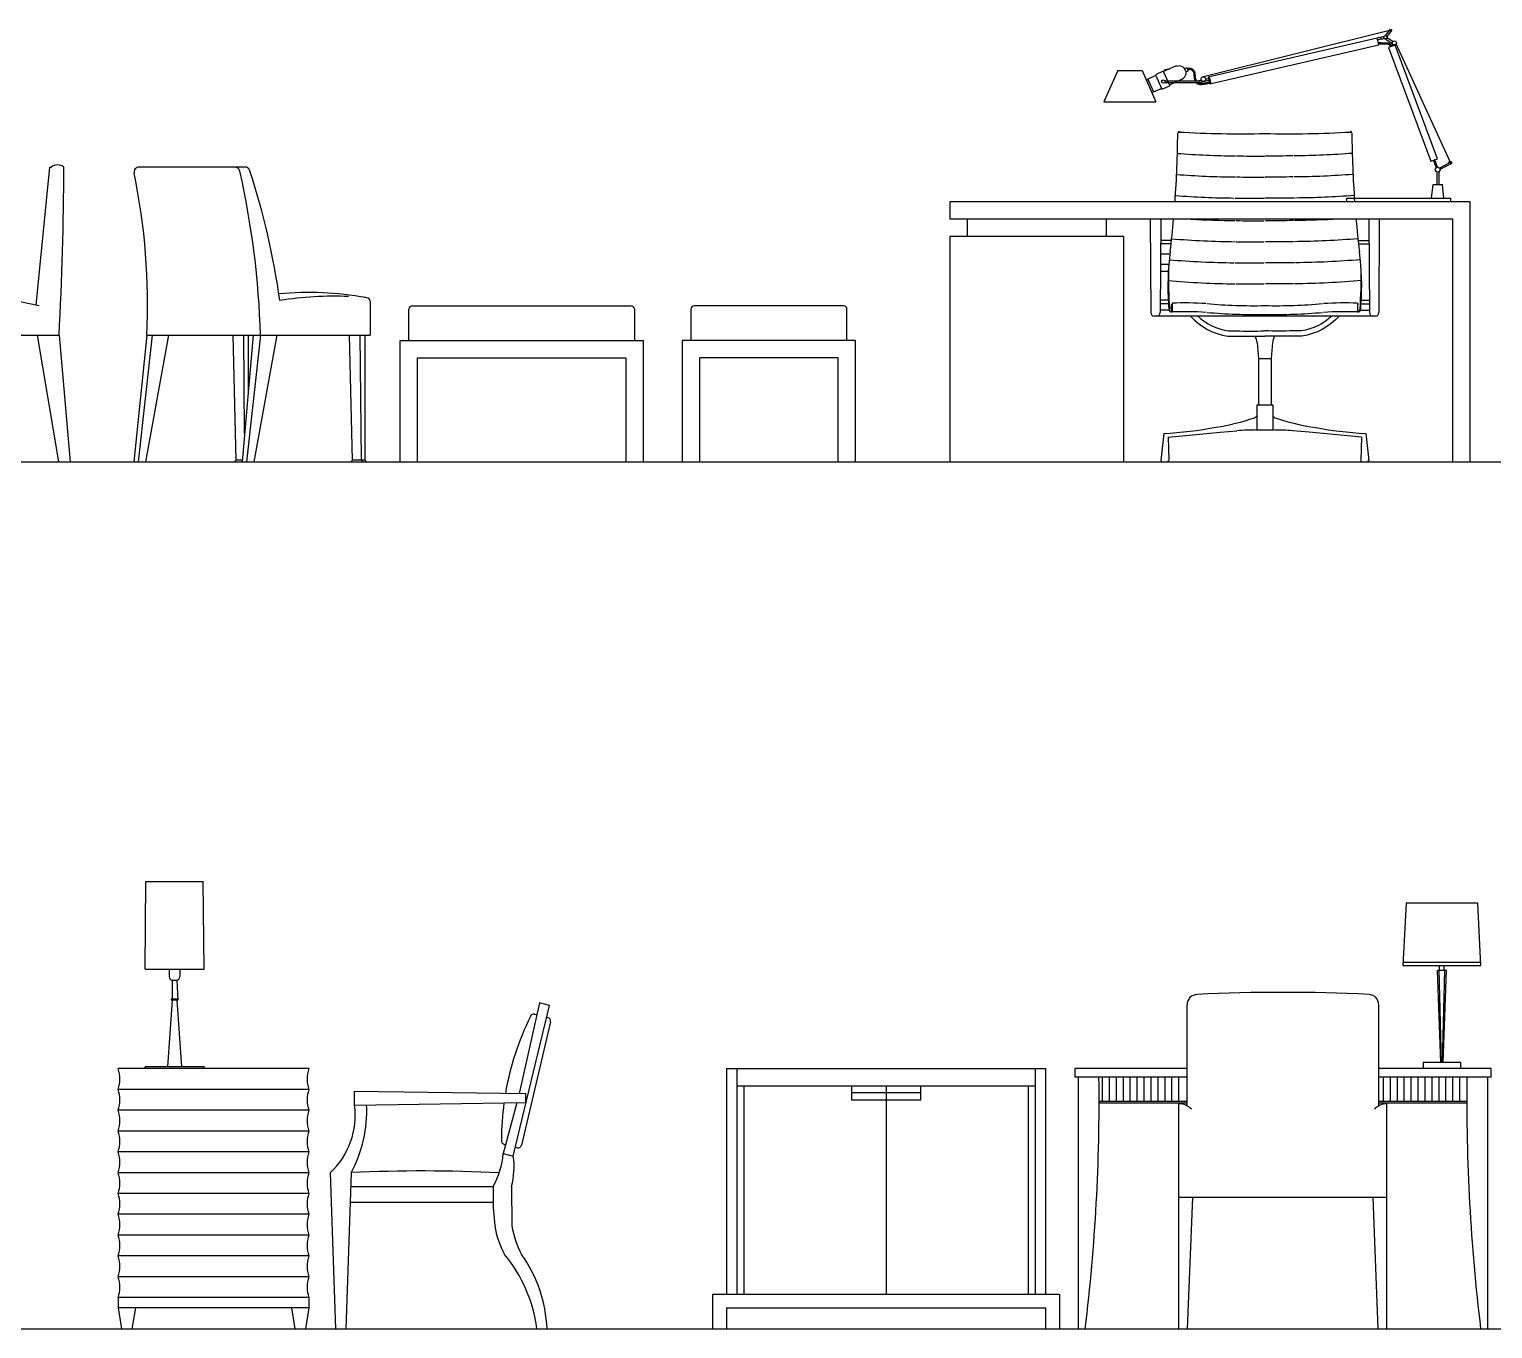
# Model space of a CAD drawing. Header units: millimetres. Extents: x 46 to 20372, y 30 to 14100.
# Drawn here: x 12395 to 16615, y 2532 to 6279 of the extents above; entities that cross this region are included whole.
import ezdxf

# ---------------------------------------------------------------- set-up
doc = ezdxf.new("R2010")
doc.units = ezdxf.units.MM
doc.layers.get('0').update_dxf_attribs({"color": 250})

msp = doc.modelspace()

# ---------------------------------------------------------------- linework, layer by layer
for p, q in [((16317.8, 6275.9), (15780.8, 6142.1)), ((16281.8, 6253.4), (15794.6, 6141.1)), ((16301.9, 6258.3), (16281.8, 6253.4)), ((16286.3, 6233.9), (16281.8, 6253.4)), ((16281.8, 6253.4), (16283, 6248.6)), ((16283, 6248.6), (16293.1, 6251)), ((16291.9, 6255.9), (16293.3, 6250)), ((16302, 6252.2), (16293.3, 6250)), ((16324.1, 6238.1), (16302, 6252.2)), ((16305.8, 6260.7), (16320.3, 6279)), ((16324.2, 6276), (16310, 6257.9)), ((16327, 6243.4), (16310, 6254.2)), ((16317.3, 6276.4), (16316.6, 6276.4)), ((16316.6, 6276.4), (16316.6, 6274.3)), ((16320.3, 6279), (16324.2, 6276)), ((15799.1, 6121.6), (16286.3, 6233.9)), ((16284.7, 6240.8), (16287.2, 6240.7)), ((16285.4, 6237.8), (16287.6, 6237.6)), ((16287.2, 6240.7), (16289.3, 6240.5)), ((16287.6, 6237.6), (16289.6, 6237.5)), ((16289.3, 6240.5), (16291.1, 6240.4)), ((16289.6, 6237.5), (16291.2, 6237.3)), ((16291.1, 6240.4), (16292.6, 6240.3)), ((16291.2, 6237.3), (16292.6, 6237.3)), ((16292.6, 6240.3), (16293.9, 6240.2)), ((16292.6, 6237.3), (16293.9, 6237.2)), ((16293.9, 6240.2), (16294.9, 6240.2)), ((16293.9, 6237.2), (16294.9, 6237.2)), ((16294.9, 6240.2), (16295.8, 6240.1)), ((16294.9, 6237.2), (16295.8, 6237.1)), ((16295.8, 6240.1), (16296.6, 6240.1)), ((16295.8, 6237.1), (16296.6, 6237.1)), ((16296.6, 6240.1), (16297.3, 6240.1)), ((16296.6, 6237.1), (16297.3, 6237.1)), ((16297.3, 6240.1), (16298, 6240.1)), ((16297.3, 6237.1), (16297.9, 6237.1)), ((16297.9, 6237.1), (16298.6, 6237.1)), ((16298, 6240.1), (16298.6, 6240.1)), ((16298.6, 6240.1), (16299.2, 6240.1)), ((16298.6, 6237.1), (16299.2, 6237.1)), ((16299.2, 6240.1), (16299.8, 6240.1)), ((16299.2, 6237.1), (16299.8, 6237.1)), ((16299.8, 6240.1), (16300.4, 6240.1)), ((16299.8, 6237.1), (16300.4, 6237.1)), ((16300.4, 6240.1), (16301, 6240.1)), ((16300.4, 6237.1), (16301, 6237.1)), ((16301, 6240.1), (16301.6, 6240.1)), ((16301, 6237.1), (16301.6, 6237.1)), ((16301.6, 6240.1), (16302.1, 6240.1)), ((16301.6, 6237.1), (16302.1, 6237.1)), ((16302.1, 6240.1), (16302.6, 6240.1)), ((16302.1, 6237.1), (16302.6, 6237.1)), ((16302.6, 6240.1), (16303.1, 6240.1)), ((16302.6, 6237.1), (16303.1, 6237.1)), ((16303.1, 6240.1), (16303.5, 6240.1)), ((16303.1, 6237.1), (16303.5, 6237.1)), ((16303.5, 6240.1), (16304, 6240.1)), ((16303.5, 6237.1), (16304, 6237.1)), ((16304, 6240.1), (16304.4, 6240.1)), ((16304, 6237.1), (16304.4, 6237.1)), ((16304.4, 6240.1), (16304.8, 6240.1)), ((16304.4, 6237.1), (16304.8, 6237.1)), ((16304.8, 6240.1), (16305.2, 6240.1)), ((16304.8, 6237.1), (16305.2, 6237.1)), ((16305.2, 6240.1), (16305.5, 6240.1)), ((16305.2, 6237.1), (16305.5, 6237.1)), ((16305.5, 6240.1), (16305.9, 6240.1)), ((16305.5, 6237.1), (16305.9, 6237.1)), ((16305.9, 6240.1), (16306.2, 6240.1)), ((16305.9, 6237.1), (16306.2, 6237.1)), ((16306.2, 6240.1), (16306.6, 6240.1)), ((16306.2, 6237.1), (16306.5, 6237.1)), ((16306.5, 6237.1), (16306.9, 6237.1)), ((16306.6, 6240.1), (16306.9, 6240.1)), ((16306.9, 6240.1), (16307.2, 6240.1)), ((16306.9, 6237.1), (16307.2, 6237.1)), ((16307.2, 6240.1), (16307.6, 6240.1)), ((16307.2, 6237.1), (16307.5, 6237.1)), ((16307.5, 6237.1), (16307.8, 6237.1)), ((16307.6, 6240.1), (16307.9, 6240.1)), ((16307.8, 6237.1), (16308.2, 6237.1)), ((16307.9, 6240.1), (16308.3, 6240)), ((16308.2, 6237.1), (16308.5, 6237)), ((16308.3, 6240), (16308.6, 6240)), ((16308.5, 6237), (16308.8, 6237)), ((16308.6, 6240), (16309, 6240)), ((16308.8, 6237), (16309.1, 6237)), ((16309, 6240), (16309.3, 6240)), ((16309.1, 6237), (16309.5, 6237)), ((16309.3, 6240), (16309.7, 6240)), ((16309.5, 6237), (16309.8, 6237)), ((16309.7, 6240), (16310.1, 6240)), ((16309.8, 6237), (16310.1, 6236.9)), ((16310.1, 6240), (16310.4, 6239.9)), ((16310.1, 6236.9), (16310.4, 6236.9)), ((16310.4, 6239.9), (16310.8, 6239.9)), ((16310.4, 6236.9), (16310.8, 6236.9)), ((16310.8, 6239.9), (16311.2, 6239.9)), ((16310.8, 6236.9), (16311.1, 6236.9)), ((16311.1, 6236.9), (16311.4, 6236.8)), ((16311.2, 6239.9), (16311.6, 6239.8)), ((16311.4, 6236.8), (16311.7, 6236.8)), ((16311.6, 6239.8), (16312, 6239.8)), ((16311.7, 6236.8), (16312, 6236.8)), ((16312, 6239.8), (16312.4, 6239.8)), ((16312, 6236.8), (16312.3, 6236.7)), ((16312.3, 6236.7), (16312.6, 6236.7)), ((16312.4, 6239.8), (16312.8, 6239.7)), ((16312.6, 6236.7), (16312.8, 6236.6)), ((16312.8, 6239.7), (16313.1, 6239.7)), ((16312.8, 6236.6), (16313, 6236.6)), ((16313, 6236.6), (16313.3, 6236.5)), ((16313.1, 6239.7), (16313.5, 6239.6)), ((16313.3, 6236.5), (16313.5, 6236.5)), ((16313.5, 6239.6), (16313.8, 6239.5)), ((16313.5, 6236.5), (16313.7, 6236.4)), ((16313.7, 6236.4), (16313.8, 6236.3)), ((16313.8, 6239.5), (16314.1, 6239.5)), ((16313.8, 6236.3), (16314, 6236.2)), ((16314, 6236.2), (16314.1, 6236.1)), ((16314.1, 6239.5), (16314.4, 6239.4)), ((16314.1, 6236.1), (16314.2, 6236.1)), ((16314.2, 6236.1), (16314.4, 6236)), ((16314.4, 6239.4), (16314.7, 6239.3)), ((16314.4, 6236), (16314.5, 6235.9)), ((16314.5, 6235.9), (16314.6, 6235.8)), ((16314.6, 6235.8), (16314.7, 6235.7)), ((16314.7, 6239.3), (16314.9, 6239.2)), ((16314.7, 6235.7), (16314.9, 6235.7)), ((16333.5, 6233.1), (16314.8, 6226.1)), ((16314.8, 6226.1), (16437, 5898.2)), ((16314.9, 6239.2), (16315.2, 6239.1)), ((16314.9, 6235.7), (16315, 6235.6)), ((16315, 6235.6), (16315.1, 6235.5)), ((16315.1, 6235.5), (16315.2, 6235.5)), ((16315.2, 6239.1), (16315.3, 6239)), ((16315.2, 6235.5), (16315.4, 6235.4)), ((16315.3, 6239), (16315.5, 6238.9)), ((16315.4, 6235.4), (16315.5, 6235.3)), ((16315.5, 6238.9), (16315.7, 6238.8)), ((16315.5, 6235.3), (16315.6, 6235.3)), ((16315.6, 6235.3), (16315.7, 6235.2)), ((16315.7, 6238.8), (16315.8, 6238.7)), ((16315.7, 6235.2), (16315.9, 6235.1)), ((16315.8, 6238.7), (16316, 6238.6)), ((16315.9, 6235.1), (16316, 6235.1)), ((16316, 6238.6), (16316.1, 6238.5)), ((16316, 6235.1), (16316.1, 6235)), ((16316.1, 6238.5), (16316.3, 6238.4)), ((16316.1, 6235), (16316.2, 6234.9)), ((16316.2, 6234.9), (16316.4, 6234.8)), ((16316.3, 6238.4), (16316.4, 6238.3)), ((16316.4, 6238.3), (16316.5, 6238.2)), ((16316.4, 6234.8), (16316.5, 6234.7)), ((16316.5, 6238.2), (16316.7, 6238.2)), ((16316.5, 6234.7), (16316.6, 6234.6)), ((16316.6, 6234.6), (16316.7, 6234.5)), ((16316.7, 6238.2), (16316.8, 6238.1)), ((16316.7, 6234.5), (16316.8, 6234.4)), ((16316.8, 6238.1), (16317, 6238)), ((16316.8, 6234.4), (16316.9, 6234.2)), ((16316.9, 6234.2), (16317, 6234.1)), ((16317, 6238), (16317.1, 6237.9)), ((16317, 6234.1), (16317.1, 6234)), ((16317.1, 6237.9), (16317.3, 6237.9)), ((16317.1, 6234), (16317.2, 6233.8)), ((16317.2, 6233.8), (16317.3, 6233.6)), ((16317.3, 6237.9), (16317.4, 6237.8)), ((16317.3, 6233.6), (16317.4, 6233.5)), ((16317.4, 6237.8), (16317.6, 6237.7)), ((16317.4, 6233.5), (16317.5, 6233.3)), ((16317.5, 6233.3), (16317.6, 6233.1)), ((16317.6, 6237.7), (16317.7, 6237.6)), ((16317.6, 6233.1), (16317.7, 6232.9)), ((16317.7, 6237.6), (16317.9, 6237.4)), ((16317.7, 6232.9), (16317.8, 6232.8)), ((16317.8, 6232.8), (16317.9, 6232.6)), ((16317.9, 6237.4), (16318.1, 6237.3)), ((16317.9, 6232.6), (16318, 6232.4)), ((16318, 6232.4), (16318.1, 6232.3)), ((16318.1, 6237.3), (16318.3, 6237.1)), ((16318.1, 6232.3), (16318.2, 6232.1)), ((16318.2, 6232.1), (16318.3, 6232)), ((16318.3, 6237.1), (16318.4, 6237)), ((16318.3, 6232), (16318.4, 6231.9)), ((16318.4, 6237), (16318.6, 6236.8)), ((16318.4, 6231.9), (16318.5, 6231.7)), ((16318.5, 6231.7), (16318.6, 6231.6)), ((16318.6, 6236.8), (16318.8, 6236.6)), ((16318.6, 6231.6), (16318.7, 6231.5)), ((16318.7, 6231.5), (16318.8, 6231.4)), ((16318.8, 6236.6), (16319, 6236.5)), ((16318.8, 6231.4), (16318.9, 6231.2)), ((16318.9, 6231.2), (16319, 6231.1)), ((16319, 6236.5), (16319.1, 6236.3)), ((16319, 6231.1), (16319.1, 6231)), ((16319.1, 6236.3), (16319.3, 6236.1)), ((16319.1, 6231), (16319.2, 6230.8)), ((16319.2, 6230.8), (16319.3, 6230.6)), ((16319.3, 6236.1), (16319.4, 6235.9)), ((16319.3, 6230.6), (16319.4, 6230.4)), ((16319.4, 6235.9), (16319.6, 6235.7)), ((16319.4, 6230.4), (16319.6, 6230.2)), ((16319.6, 6235.7), (16319.7, 6235.5)), ((16319.6, 6230.2), (16319.7, 6230)), ((16319.7, 6235.5), (16319.9, 6235.3)), ((16319.7, 6230), (16319.9, 6229.7)), ((16319.9, 6235.3), (16320, 6235.1)), ((16319.9, 6229.7), (16320, 6229.4)), ((16320, 6235.1), (16320.1, 6234.9)), ((16320, 6229.4), (16320.2, 6229.1)), ((16320.1, 6234.9), (16320.2, 6234.7)), ((16320.2, 6234.7), (16320.3, 6234.5)), ((16320.2, 6229.1), (16320.3, 6228.7)), ((16320.3, 6234.5), (16320.4, 6234.3)), ((16320.3, 6228.7), (16320.5, 6228.3)), ((16320.4, 6234.3), (16320.5, 6234.2)), ((16320.5, 6234.2), (16320.6, 6234)), ((16320.6, 6234), (16320.7, 6233.9)), ((16320.7, 6233.9), (16320.8, 6233.7)), ((16320.8, 6233.7), (16320.9, 6233.6)), ((16320.9, 6233.6), (16320.9, 6233.5)), ((16320.9, 6233.5), (16321, 6233.4)), ((16321, 6233.4), (16321.1, 6233.3)), ((16321.1, 6233.3), (16321.2, 6233.1)), ((16321.2, 6233.1), (16321.3, 6233)), ((16321.3, 6233), (16321.4, 6232.8)), ((16321.4, 6232.8), (16321.6, 6232.7)), ((16321.6, 6232.7), (16321.7, 6232.5)), ((16321.7, 6232.5), (16321.8, 6232.3)), ((16321.8, 6232.3), (16322, 6232)), ((16322, 6232), (16322.2, 6231.8)), ((16322.2, 6231.8), (16322.3, 6231.5)), ((16322.3, 6231.5), (16322.5, 6231.1)), ((16322.5, 6231.1), (16322.7, 6230.7)), ((16322.7, 6230.7), (16322.9, 6230.3)), ((16322.9, 6230.3), (16323.1, 6229.8)), ((16323.1, 6229.8), (16323.3, 6229.3)), ((16326.9, 6230.7), (16324.1, 6238.1)), ((16331.5, 6233.9), (16332, 6232.6)), ((16455.8, 5905.2), (16333.5, 6233.1)), ((16493.1, 5894.9), (16336.5, 6236.8)), ((15702, 6173.4), (15665.7, 6157.3)), ((15702.9, 6171.6), (15702, 6173.4)), ((15726.6, 6165.8), (15733, 6168.6)), ((15733, 6168.6), (15737, 6159.4)), ((15734.1, 6166), (15735.8, 6166.5)), ((15735.3, 6163.3), (15736.6, 6163.6)), ((15735.8, 6166.5), (15737.2, 6166.8)), ((15736.6, 6163.6), (15737.8, 6163.9)), ((15737.2, 6166.8), (15738.4, 6167)), ((15737.8, 6163.9), (15738.7, 6164)), ((15738.4, 6167), (15739.5, 6167.1)), ((15738.7, 6164), (15739.6, 6164.1)), ((15739.5, 6167.1), (15740.4, 6167.2)), ((15739.6, 6164.1), (15740.3, 6164.1)), ((15740.3, 6164.1), (15740.9, 6164.1)), ((15740.4, 6167.2), (15741.2, 6167.2)), ((15740.9, 6164.1), (15741.5, 6164.1)), ((15741.2, 6167.2), (15741.8, 6167.1)), ((15741.5, 6164.1), (15742, 6164)), ((15741.8, 6167.1), (15742.4, 6167)), ((15742, 6164), (15742.4, 6163.9)), ((15742.4, 6167), (15742.9, 6166.9)), ((15742.4, 6163.9), (15742.8, 6163.8)), ((15742.8, 6163.8), (15743.1, 6163.7)), ((15742.9, 6166.9), (15743.4, 6166.8)), ((15743.1, 6163.7), (15743.5, 6163.6)), ((15743.4, 6166.8), (15743.8, 6166.7)), ((15743.5, 6163.6), (15743.8, 6163.6)), ((15743.8, 6166.7), (15744.2, 6166.6)), ((15743.8, 6163.6), (15744.1, 6163.5)), ((15744.1, 6163.5), (15744.4, 6163.4)), ((15744.2, 6166.6), (15744.6, 6166.5)), ((15744.4, 6163.4), (15744.7, 6163.3)), ((15744.6, 6166.5), (15745, 6166.4)), ((15744.7, 6163.3), (15745, 6163.2)), ((15745, 6166.4), (15745.4, 6166.3)), ((15745, 6163.2), (15745.3, 6163.1)), ((15745.3, 6163.1), (15745.6, 6163)), ((15745.4, 6166.3), (15745.7, 6166.2)), ((15745.6, 6163), (15745.9, 6162.9)), ((15745.7, 6166.2), (15746.1, 6166.1)), ((15745.9, 6162.9), (15746.2, 6162.7)), ((15746.1, 6166.1), (15746.5, 6165.9)), ((15746.2, 6162.7), (15746.5, 6162.6)), ((15746.5, 6165.9), (15746.8, 6165.8)), ((15746.5, 6162.6), (15746.8, 6162.4)), ((15746.8, 6165.8), (15747.2, 6165.6)), ((15746.8, 6162.4), (15747.1, 6162.2)), ((15747.1, 6162.2), (15747.4, 6161.9)), ((15747.2, 6165.6), (15747.6, 6165.4)), ((15747.4, 6161.9), (15747.7, 6161.7)), ((15747.6, 6165.4), (15748, 6165.2)), ((15747.7, 6161.7), (15748, 6161.4)), ((15748, 6165.2), (15748.4, 6164.9)), ((15748, 6161.4), (15748.3, 6161.1)), ((15748.3, 6161.1), (15748.6, 6160.9)), ((15748.4, 6164.9), (15748.8, 6164.7)), ((15748.6, 6160.9), (15748.8, 6160.5)), ((15748.8, 6164.7), (15749.2, 6164.4)), ((15749.2, 6164.4), (15749.5, 6164)), ((15749.5, 6164), (15749.9, 6163.7)), ((15749.9, 6163.7), (15750.3, 6163.4)), ((15750.3, 6163.4), (15750.7, 6163)), ((15750.7, 6163), (15751, 6162.6)), ((15751, 6162.6), (15751.3, 6162.2)), ((15751.3, 6162.2), (15751.6, 6161.9)), ((15751.6, 6161.9), (15751.9, 6161.5)), ((15751.9, 6161.5), (15752.2, 6161.1)), ((15752.2, 6161.1), (15752.4, 6160.7)), ((15752.4, 6160.7), (15752.7, 6160.3)), ((15534.2, 6159.7), (15494.2, 6069.7)), ((15534.2, 6159.7), (15604.2, 6159.7)), ((15604.2, 6159.7), (15644.2, 6069.7)), ((15616, 6133), (15620.6, 6135)), ((15643.7, 6145.3), (15620.6, 6135)), ((15620.6, 6135), (15636.9, 6098.5)), ((15665.3, 6158.2), (15642.5, 6148)), ((15642.5, 6148), (15661.1, 6106)), ((15665.3, 6158.2), (15684, 6116.2)), ((15669.5, 6130.8), (15767.6, 6130.8)), ((15669.5, 6125.6), (15767.6, 6125.6)), ((15682.8, 6118.9), (15719.1, 6135)), ((15730.7, 6156.6), (15737, 6159.4)), ((15748.8, 6160.5), (15749.1, 6160.2)), ((15749.1, 6160.2), (15749.3, 6159.9)), ((15749.3, 6159.9), (15749.6, 6159.5)), ((15749.6, 6159.5), (15749.8, 6159.2)), ((15749.8, 6159.2), (15750, 6158.8)), ((15750, 6158.8), (15750.3, 6158.5)), ((15750.3, 6158.5), (15750.5, 6158.1)), ((15750.5, 6158.1), (15750.7, 6157.8)), ((15750.7, 6157.8), (15750.9, 6157.5)), ((15750.9, 6157.5), (15751.1, 6157.2)), ((15751.1, 6157.2), (15751.2, 6156.9)), ((15751.2, 6156.9), (15751.4, 6156.6)), ((15751.4, 6156.6), (15751.6, 6156.4)), ((15751.6, 6156.4), (15751.8, 6156.1)), ((15751.8, 6156.1), (15751.9, 6155.9)), ((15751.9, 6155.9), (15752.1, 6155.7)), ((15752.1, 6155.7), (15752.2, 6155.4)), ((15752.2, 6155.4), (15752.3, 6155.2)), ((15752.3, 6155.2), (15752.4, 6155)), ((15752.4, 6155), (15752.6, 6154.7)), ((15752.6, 6154.7), (15752.7, 6154.5)), ((15752.7, 6160.3), (15752.9, 6159.9)), ((15752.7, 6154.5), (15752.8, 6154.2)), ((15752.8, 6154.2), (15752.8, 6153.9)), ((15752.8, 6153.9), (15752.9, 6153.6)), ((15752.9, 6159.9), (15753.1, 6159.5)), ((15752.9, 6153.6), (15753, 6153.3)), ((15753, 6153.3), (15753, 6152.9)), ((15753, 6152.9), (15753.1, 6152.5)), ((15753.1, 6159.5), (15753.4, 6159.2)), ((15753.1, 6152.5), (15753.2, 6152.1)), ((15753.2, 6152.1), (15753.2, 6151.7)), ((15753.2, 6151.7), (15753.3, 6151.2)), ((15753.3, 6151.2), (15753.3, 6150.7)), ((15753.3, 6150.7), (15753.4, 6150.2)), ((15753.4, 6159.2), (15753.6, 6158.9)), ((15753.4, 6150.2), (15753.4, 6149.6)), ((15753.4, 6149.6), (15753.5, 6149)), ((15753.5, 6149), (15753.5, 6148.4)), ((15753.5, 6148.4), (15753.6, 6147.8)), ((15753.6, 6158.9), (15753.8, 6158.5)), ((15753.6, 6147.8), (15753.6, 6147.2)), ((15753.6, 6147.2), (15753.6, 6146.6)), ((15753.6, 6146.6), (15753.7, 6146.1)), ((15753.7, 6146.1), (15753.7, 6145.5)), ((15753.7, 6145.5), (15753.8, 6145)), ((15753.8, 6158.5), (15754, 6158.2)), ((15753.8, 6145), (15753.8, 6144.5)), ((15753.8, 6144.5), (15753.9, 6144)), ((15753.9, 6144), (15753.9, 6143.6)), ((15753.9, 6143.6), (15754, 6143.1)), ((15754, 6158.2), (15754.2, 6157.9)), ((15754, 6143.1), (15754, 6142.7)), ((15754, 6142.7), (15754.1, 6142.2)), ((15754.1, 6142.2), (15754.1, 6141.8)), ((15754.1, 6141.8), (15754.1, 6141.4)), ((15754.1, 6141.4), (15754.2, 6140.9)), ((15754.2, 6157.9), (15754.4, 6157.6)), ((15754.2, 6140.9), (15754.2, 6140.4)), ((15754.2, 6140.4), (15754.3, 6140)), ((15754.3, 6140), (15754.3, 6139.5)), ((15754.3, 6139.5), (15754.3, 6139)), ((15754.3, 6139), (15754.4, 6138.5)), ((15754.4, 6157.6), (15754.6, 6157.4)), ((15754.4, 6138.5), (15754.5, 6138)), ((15754.5, 6138), (15754.6, 6137.5)), ((15754.6, 6157.4), (15754.7, 6157.1)), ((15754.6, 6137.5), (15754.7, 6136.9)), ((15754.7, 6157.1), (15754.9, 6156.8)), ((15754.7, 6136.9), (15754.8, 6136.4)), ((15754.8, 6136.4), (15755, 6135.8)), ((15754.9, 6156.8), (15755.1, 6156.5)), ((15755, 6135.8), (15755.2, 6135.2)), ((15755.1, 6156.5), (15755.2, 6156.2)), ((15755.2, 6156.2), (15755.4, 6155.9)), ((15755.2, 6135.2), (15755.4, 6134.7)), ((15755.4, 6155.9), (15755.5, 6155.6)), ((15755.4, 6134.7), (15755.7, 6134.1)), ((15755.5, 6155.6), (15755.6, 6155.2)), ((15755.6, 6155.2), (15755.7, 6154.9)), ((15755.7, 6154.9), (15755.8, 6154.5)), ((15755.7, 6134.1), (15755.9, 6133.5)), ((15755.8, 6154.5), (15755.9, 6154.1)), ((15755.9, 6154.1), (15756, 6153.7)), ((15755.9, 6133.5), (15756.2, 6133)), ((15756, 6153.7), (15756, 6153.2)), ((15756, 6153.2), (15756.1, 6152.7)), ((15756.1, 6152.7), (15756.2, 6152.2)), ((15756.2, 6152.2), (15756.2, 6151.7)), ((15756.2, 6151.7), (15756.3, 6151.2)), ((15756.2, 6133), (15756.5, 6132.4)), ((15756.3, 6151.2), (15756.3, 6150.6)), ((15756.3, 6150.6), (15756.4, 6150)), ((15756.4, 6150), (15756.4, 6149.4)), ((15756.4, 6149.4), (15756.5, 6148.8)), ((15756.5, 6148.8), (15756.5, 6148.1)), ((15756.5, 6148.1), (15756.6, 6147.5)), ((15756.5, 6132.4), (15756.7, 6131.9)), ((15756.6, 6147.5), (15756.6, 6146.9)), ((15756.6, 6146.9), (15756.7, 6146.4)), ((15756.7, 6146.4), (15756.7, 6145.8)), ((15756.7, 6145.8), (15756.8, 6145.3)), ((15756.7, 6131.9), (15757, 6131.5)), ((15756.8, 6145.3), (15756.8, 6144.8)), ((15756.8, 6144.8), (15756.9, 6144.3)), ((15756.9, 6144.3), (15756.9, 6143.8)), ((15756.9, 6143.8), (15757, 6143.4)), ((15757, 6143.4), (15757, 6143)), ((15757, 6143), (15757, 6142.5)), ((15757, 6142.5), (15757.1, 6142.1)), ((15757, 6131.5), (15757.2, 6131.1)), ((15757.1, 6142.1), (15757.1, 6141.7)), ((15757.1, 6141.7), (15757.2, 6141.3)), ((15757.2, 6141.3), (15757.2, 6140.8)), ((15757.2, 6140.8), (15757.2, 6140.4)), ((15757.2, 6140.4), (15757.3, 6140)), ((15757.2, 6131.1), (15757.4, 6130.8)), ((15757.3, 6140), (15757.3, 6139.5)), ((15757.3, 6139.5), (15757.4, 6139.1)), ((15757.4, 6139.1), (15757.4, 6138.6)), ((15757.4, 6138.6), (15757.5, 6138.2)), ((15757.5, 6138.2), (15757.6, 6137.7)), ((15757.6, 6137.7), (15757.7, 6137.2)), ((15757.7, 6137.2), (15757.9, 6136.7)), ((15757.9, 6136.7), (15758, 6136.2)), ((15758, 6136.2), (15758.2, 6135.7)), ((15758.2, 6135.7), (15758.5, 6135.2)), ((15758.5, 6135.2), (15758.7, 6134.7)), ((15758.6, 6125.6), (15760.6, 6124.1)), ((15758.7, 6134.7), (15759, 6134.1)), ((15759, 6134.1), (15759.3, 6133.5)), ((15759.3, 6133.5), (15759.7, 6132.9)), ((15759.7, 6132.9), (15760.1, 6132.2)), ((15760.1, 6132.2), (15760.5, 6131.5)), ((15760.5, 6131.5), (15761, 6130.8)), ((15760.6, 6124.1), (15762.4, 6122.9)), ((15762.4, 6122.9), (15764.1, 6122)), ((15763.4, 6125.6), (15764.2, 6124.9)), ((15764.1, 6122), (15765.7, 6121.3)), ((15764.2, 6124.9), (15765.1, 6124.4)), ((15765.1, 6124.4), (15765.9, 6123.9)), ((15765.7, 6121.3), (15767.1, 6120.8)), ((15765.9, 6123.9), (15766.7, 6123.6)), ((15766.7, 6123.6), (15767.4, 6123.4)), ((15767.1, 6120.8), (15768.5, 6120.5)), ((15767.4, 6123.4), (15768.1, 6123.3)), ((15767.5, 6125.6), (15796.6, 6132.2)), ((15767.6, 6130.8), (15774.9, 6132.4)), ((15768.1, 6123.3), (15768.8, 6123.2)), ((15768.5, 6120.5), (15769.8, 6120.3)), ((15768.8, 6123.2), (15769.4, 6123.1)), ((15769.4, 6123.1), (15770, 6123.1)), ((15769.8, 6120.3), (15771, 6120.2)), ((15770, 6123.1), (15770.5, 6123.1)), ((15770.5, 6123.1), (15771, 6123.1)), ((15771, 6123.1), (15771.5, 6123.1)), ((15771, 6120.2), (15772.1, 6120.2)), ((15771.5, 6123.1), (15771.9, 6123.1)), ((15771.9, 6123.1), (15772.3, 6123.1)), ((15772.1, 6120.2), (15773.1, 6120.2)), ((15772.3, 6123.1), (15772.7, 6123.1)), ((15772.7, 6123.1), (15773.1, 6123.1)), ((15773.1, 6123.1), (15773.5, 6123.1)), ((15773.1, 6120.2), (15774, 6120.2)), ((15773.5, 6123.1), (15773.9, 6123.1)), ((15773.9, 6123.1), (15774.3, 6123.2)), ((15774, 6120.2), (15774.9, 6120.3)), ((15774.3, 6123.2), (15774.7, 6123.2)), ((15774.7, 6123.2), (15775.1, 6123.2)), ((15774.9, 6120.3), (15775.7, 6120.3)), ((15775.1, 6123.2), (15775.6, 6123.2)), ((15775.6, 6123.2), (15776.1, 6123.3)), ((15775.7, 6120.3), (15776.4, 6120.3)), ((15776.1, 6123.3), (15776.6, 6123.3)), ((15776.4, 6120.3), (15777.1, 6120.4)), ((15776.6, 6123.3), (15777.2, 6123.4)), ((15777.1, 6120.4), (15777.8, 6120.4)), ((15777.2, 6123.4), (15777.7, 6123.4)), ((15777.7, 6123.4), (15778.2, 6123.4)), ((15777.8, 6120.4), (15778.4, 6120.5)), ((15778.2, 6123.4), (15778.7, 6123.5)), ((15778.4, 6120.5), (15779, 6120.5)), ((15778.7, 6123.5), (15779.3, 6123.5)), ((15779, 6120.5), (15779.5, 6120.5)), ((15779.3, 6123.5), (15779.8, 6123.6)), ((15779.5, 6120.5), (15780, 6120.6)), ((15779.8, 6123.6), (15780.2, 6123.6)), ((15780, 6120.6), (15780.5, 6120.6)), ((15780.2, 6123.6), (15780.7, 6123.7)), ((15780.5, 6120.6), (15781, 6120.7)), ((15780.7, 6123.7), (15781.2, 6123.7)), ((15781, 6120.7), (15781.5, 6120.7)), ((15781.2, 6123.7), (15781.6, 6123.7)), ((15781.5, 6120.7), (15782, 6120.8)), ((15781.6, 6123.7), (15782, 6123.8)), ((15782, 6123.8), (15782.4, 6123.8)), ((15782, 6120.8), (15782.4, 6120.8)), ((15782.4, 6123.8), (15782.8, 6123.9)), ((15782.4, 6120.8), (15782.8, 6120.8)), ((15782.8, 6123.9), (15783.1, 6123.9)), ((15782.8, 6120.8), (15783.2, 6120.9)), ((15783.1, 6123.9), (15783.5, 6123.9)), ((15783.2, 6120.9), (15783.6, 6120.9)), ((15783.5, 6123.9), (15783.8, 6124)), ((15783.6, 6120.9), (15784, 6121)), ((15783.8, 6124), (15784.1, 6124)), ((15784, 6121), (15784.3, 6121)), ((15784.1, 6124), (15784.4, 6124.1)), ((15784.3, 6121), (15784.7, 6121.1)), ((15784.4, 6124.1), (15784.7, 6124.2)), ((15784.7, 6124.2), (15785, 6124.2)), ((15784.7, 6121.1), (15785, 6121.2)), ((15785, 6124.2), (15785.2, 6124.3)), ((15785, 6121.2), (15785.3, 6121.2)), ((15785.2, 6124.3), (15785.5, 6124.4)), ((15785.3, 6121.2), (15785.6, 6121.3)), ((15785.5, 6124.4), (15785.8, 6124.4)), ((15785.6, 6121.3), (15785.9, 6121.4)), ((15785.8, 6124.4), (15786, 6124.5)), ((15785.9, 6121.4), (15786.2, 6121.4)), ((15786, 6124.5), (15786.3, 6124.6)), ((15786.2, 6121.4), (15786.5, 6121.5)), ((15786.3, 6124.6), (15786.6, 6124.7)), ((15786.5, 6121.5), (15786.8, 6121.6)), ((15786.6, 6124.7), (15786.9, 6124.7)), ((15786.8, 6121.6), (15787, 6121.7)), ((15786.9, 6124.7), (15787.2, 6124.8)), ((15787, 6121.7), (15787.3, 6121.8)), ((15787.2, 6124.8), (15787.5, 6124.9)), ((15787.3, 6121.8), (15787.6, 6121.8)), ((15787.5, 6135.3), (15795.5, 6137.1)), ((15787.5, 6124.9), (15787.8, 6125)), ((15787.6, 6121.8), (15787.9, 6121.9)), ((15787.8, 6125), (15788.2, 6125.1)), ((15787.9, 6121.9), (15788.2, 6122)), ((15788.2, 6125.1), (15788.5, 6125.2)), ((15788.2, 6122), (15788.6, 6122.1)), ((15788.5, 6125.2), (15788.8, 6125.3)), ((15788.6, 6122.1), (15788.9, 6122.2)), ((15788.8, 6125.3), (15789.2, 6125.4)), ((15788.9, 6122.2), (15789.2, 6122.3)), ((15789.2, 6125.4), (15789.5, 6125.4)), ((15789.2, 6122.3), (15789.5, 6122.3)), ((15789.5, 6125.4), (15789.9, 6125.5)), ((15789.5, 6122.3), (15789.8, 6122.4)), ((15789.8, 6122.4), (15790.1, 6122.5)), ((15789.9, 6125.5), (15790.2, 6125.6)), ((15790.1, 6122.5), (15790.5, 6122.6)), ((15790.2, 6125.6), (15790.5, 6125.6)), ((15790.5, 6125.6), (15790.8, 6125.7)), ((15790.5, 6122.6), (15790.8, 6122.6)), ((15790.8, 6125.7), (15791.2, 6125.7)), ((15790.8, 6122.6), (15791.1, 6122.7)), ((15791.1, 6122.7), (15791.4, 6122.7)), ((15791.2, 6125.7), (15791.5, 6125.8)), ((15791.4, 6122.7), (15791.8, 6122.8)), ((15791.5, 6125.8), (15791.8, 6125.8)), ((15791.8, 6125.8), (15792.2, 6125.9)), ((15791.8, 6122.8), (15792.1, 6122.8)), ((15792.1, 6122.8), (15792.4, 6122.9)), ((15792.2, 6125.9), (15792.5, 6125.9)), ((15792.4, 6122.9), (15792.7, 6122.9)), ((15792.5, 6125.9), (15792.8, 6126)), ((15792.7, 6122.9), (15793.1, 6123)), ((15792.8, 6126), (15793.2, 6126.1)), ((15793.1, 6123), (15793.4, 6123)), ((15793.2, 6126.1), (15793.5, 6126.1)), ((15793.4, 6123), (15793.8, 6123.1)), ((15793.5, 6126.1), (15793.9, 6126.2)), ((15793.8, 6123.1), (15794.1, 6123.2)), ((15793.9, 6126.2), (15794.3, 6126.3)), ((15794.1, 6123.2), (15794.5, 6123.3)), ((15794.3, 6126.3), (15794.7, 6126.4)), ((15794.5, 6123.3), (15794.9, 6123.4)), ((15794.6, 6141.1), (15799.1, 6121.6)), ((15794.7, 6126.4), (15795.1, 6126.5)), ((15794.9, 6123.4), (15795.3, 6123.4)), ((15795.1, 6126.5), (15795.6, 6126.6)), ((15795.3, 6123.4), (15795.8, 6123.6)), ((15795.6, 6126.6), (15796, 6126.7)), ((15795.8, 6123.6), (15796.2, 6123.7)), ((15796, 6126.7), (15796.6, 6126.8)), ((15796.2, 6123.7), (15796.7, 6123.8)), ((15796.6, 6126.8), (15797.2, 6127)), ((15796.7, 6123.8), (15797.3, 6123.9)), ((15797.2, 6127), (15797.8, 6127.1)), ((15797.3, 6123.9), (15797.9, 6124)), ((15797.5, 6141.8), (15802, 6122.3)), ((15797.9, 6124), (15798.5, 6124.2)), ((15632.3, 6096.5), (15636.9, 6098.5)), ((15636.9, 6098.5), (15659.9, 6108.7)), ((15661.1, 6106), (15684, 6116.2)), ((15494.2, 6069.7), (15644.2, 6069.7)), ((12453.8, 5881.7), (12414, 5483.6)), ((12453.8, 5881.7), (12458.7, 5881.7)), ((13017.2, 5881.7), (12712.6, 5881.7)), ((16437, 5898.2), (16455.8, 5905.2)), ((16448.3, 5902.4), (16444.6, 5901)), ((16444.6, 5901), (16452.3, 5879.7)), ((16456, 5881.1), (16448.3, 5902.4)), ((16448.9, 5889), (16452.6, 5890.4)), ((16453.6, 5867.8), (16453.6, 5831.7)), ((16459.6, 5867.8), (16459.6, 5831.7)), ((16496.2, 5896.5), (16461.7, 5878.9)), ((16463.4, 5875.4), (16498, 5893)), ((16493.1, 5894.9), (16486.9, 5894.9)), ((16486.9, 5894.9), (16486.9, 5891.7)), ((16498, 5893), (16496.2, 5896.5)), ((16439, 5791.7), (16443, 5831.7)), ((16443, 5831.7), (16470, 5831.7)), ((16474, 5791.7), (16470, 5831.7)), ((16550.1, 5781.7), (15050.1, 5781.7)), ((15050.1, 5781.7), (15050.1, 5731.7)), ((16194.2, 5781.7), (16194.2, 5791.7)), ((16194.2, 5791.7), (16494.2, 5791.7)), ((16494.2, 5781.7), (16494.2, 5791.7)), ((16550.1, 5031.7), (16550.1, 5781.7)), ((16500.1, 5731.7), (15050.1, 5731.7)), ((15100.1, 5731.7), (15100.1, 5681.7)), ((15500.1, 5731.7), (15500.1, 5681.7)), ((15627.7, 5729.6), (15629.2, 5461.8)), ((15657.9, 5729.6), (15656.2, 5461.8)), ((16257.9, 5729.6), (16259.6, 5461.8)), ((16288.1, 5729.6), (16286.7, 5461.8)), ((16500.1, 5031.7), (16500.1, 5731.7)), ((15550.1, 5681.7), (15050.1, 5681.7)), ((15050.1, 5681.7), (15050.1, 5031.7)), ((15550.1, 5681.7), (15550.1, 5031.7)), ((15688.9, 5670.1), (15657.6, 5670.1)), ((15687.8, 5660.1), (15657.6, 5660.1)), ((16227, 5670.1), (16258.3, 5670.1)), ((16228.1, 5660.1), (16258.3, 5660.1)), ((15657, 5581.7), (15680.1, 5581.7)), ((15657.1, 5601.7), (15681.2, 5601.7)), ((13378.5, 5494.9), (13378.5, 5396.7)), ((15679.9, 5497.6), (15656.5, 5497.6)), ((15680.7, 5487.6), (15656.5, 5487.6)), ((15690.8, 5489.3), (15690.8, 5464)), ((16225.1, 5489.3), (16225.1, 5464)), ((16235.1, 5487.6), (16259.4, 5487.6)), ((16236, 5497.6), (16259.4, 5497.6)), ((13490.1, 5381.7), (13490.1, 5471.7)), ((13500.1, 5481.7), (14130.1, 5481.7)), ((14140.1, 5471.7), (14140.1, 5381.7)), ((14303.1, 5471.7), (14303.1, 5381.7)), ((14743.1, 5481.7), (14313.1, 5481.7)), ((14753.1, 5381.7), (14753.1, 5471.7)), ((16276.7, 5451.9), (15639.2, 5451.9)), ((15681.6, 5468.9), (15656.3, 5468.9)), ((15688.1, 5485), (15688.1, 5465.8)), ((15688.1, 5485), (15690.8, 5485)), ((15688.1, 5465.8), (15690.8, 5465.8)), ((16227.8, 5485), (16225.1, 5485)), ((16227.8, 5465.8), (16225.1, 5465.8)), ((16234.3, 5468.9), (16259.6, 5468.9)), ((11945.9, 5396.7), (12481.6, 5396.7)), ((12418, 5396.7), (12479.7, 5031.7)), ((12481.6, 5396.7), (12513.5, 5031.7)), ((12734.7, 5396.7), (12697.2, 5031.7)), ((12750, 5396.7), (12709.5, 5031.7)), ((12796.9, 5396.7), (12730.9, 5031.7)), ((12734.7, 5396.7), (13378.5, 5396.7)), ((12991.8, 5036.7), (12983.2, 5396.7)), ((13041.2, 5396.7), (13009.3, 5031.7)), ((13016.5, 5113.5), (13013.8, 5396.7)), ((13062.2, 5396.7), (13021.6, 5031.7)), ((13026.8, 5396.7), (13026.8, 5232)), ((13109, 5396.7), (13043.1, 5031.7)), ((13327.6, 5036.7), (13319, 5396.7)), ((13353, 5036.7), (13349.6, 5396.7)), ((13362.6, 5396.7), (13362.6, 5036.7)), ((13465.1, 5031.7), (13465.1, 5381.7)), ((13465.1, 5381.7), (14165.1, 5381.7)), ((14165.1, 5381.7), (14165.1, 5031.7)), ((14278.1, 5381.7), (14278.1, 5031.7)), ((14778.1, 5381.7), (14278.1, 5381.7)), ((14778.1, 5031.7), (14778.1, 5381.7)), ((15935.8, 5375.3), (15940, 5329.2)), ((15980.1, 5375.3), (15975.9, 5329.2)), ((13515.1, 5331.7), (14115.1, 5331.7)), ((13515.1, 5031.7), (13515.1, 5331.7)), ((14115.1, 5331.7), (14115.1, 5031.7)), ((14728.1, 5331.7), (14328.1, 5331.7)), ((14328.1, 5331.7), (14328.1, 5031.7)), ((14728.1, 5031.7), (14728.1, 5331.7)), ((15940, 5329.2), (15975.9, 5329.2)), ((15940, 5329.2), (15940, 5196.1)), ((15975.9, 5329.2), (15975.9, 5196.1)), ((15935, 5196.1), (15980.9, 5196.1)), ((15935, 5196.1), (15935, 5123.5)), ((15980.9, 5196.1), (15980.9, 5123.5)), ((15666.5, 5113.1), (15658.4, 5035.8)), ((15679, 5102.3), (15790, 5113.5)), ((15790, 5113.5), (15829.7, 5117.2)), ((15829.7, 5117.2), (15877.7, 5121.3)), ((15931.6, 5123.5), (15932.9, 5123.7)), ((15932.9, 5123.5), (15982.9, 5123.5)), ((15984.3, 5123.5), (15982.9, 5123.7)), ((16086.2, 5117.2), (16038.2, 5121.3)), ((16125.9, 5113.5), (16086.2, 5117.2)), ((16236.9, 5102.3), (16125.9, 5113.5)), ((16249.4, 5113.1), (16257.5, 5035.8)), ((15679, 5102.3), (15681.5, 5035.8)), ((16236.9, 5102.3), (16234.4, 5035.8)), ((46.1, 5031.7), (20372.3, 5031.7)), ((12991.8, 5036.7), (12986.8, 5031.7)), ((13009.8, 5036.7), (12991.8, 5036.7)), ((13327.6, 5036.7), (13322.6, 5031.7)), ((13362.6, 5036.7), (13327.6, 5036.7)), ((13358, 5031.7), (13353, 5036.7)), ((13367.6, 5031.7), (13362.6, 5036.7)), ((15660.3, 5034.4), (15658.9, 5035.8)), ((15658.9, 5031.7), (15660.3, 5034.4)), ((15679.6, 5034.4), (15681, 5035.8)), ((15681, 5031.7), (15679.6, 5034.4)), ((16236.3, 5034.4), (16234.9, 5035.8)), ((16234.9, 5031.7), (16236.3, 5034.4)), ((16255.6, 5034.4), (16257, 5035.8)), ((16257, 5031.7), (16255.6, 5034.4)), ((12729.3, 3568.6), (12731.9, 3821.7)), ((12731.9, 3821.7), (12896.8, 3821.7)), ((12899.3, 3568.6), (12896.8, 3821.7)), ((16365.2, 3758.7), (16356.2, 3578.7)), ((16572.2, 3758.7), (16365.2, 3758.7)), ((16581.2, 3578.7), (16572.2, 3758.7)), ((16580.7, 3587.7), (16356.6, 3587.7)), ((12729.3, 3568.6), (12899.3, 3568.6)), ((12799, 3568.6), (12799, 3547.3)), ((12829.6, 3568.6), (12829.6, 3547.3)), ((16356.2, 3578.7), (16581.2, 3578.7)), ((16465.1, 3299.7), (16455.8, 3565.2)), ((16481.6, 3565.2), (16455.8, 3565.2)), ((16467.3, 3299.8), (16460.3, 3565.3)), ((16461.9, 3565.2), (16461.9, 3578.7)), ((16470.1, 3299.8), (16477.1, 3565.3)), ((16472.3, 3299.7), (16481.6, 3565.2)), ((16475.4, 3565.2), (16475.4, 3578.7)), ((12807.3, 3537.3), (12807.3, 3481.9)), ((12809, 3537.3), (12819.6, 3537.3)), ((12821.3, 3537.3), (12824.3, 3478.9)), ((12807.3, 3478.9), (12794.3, 3286.7)), ((12804.3, 3481.9), (12804.3, 3478.9)), ((12824.3, 3481.9), (12804.3, 3481.9)), ((12824.3, 3478.9), (12804.3, 3478.9)), ((12821.3, 3478.9), (12834.3, 3286.7)), ((15733.8, 3174.3), (15733.8, 3465.8)), ((16286.5, 3174.3), (16286.5, 3465.8)), ((13852.6, 3439), (13857, 3437.8)), ((13891.2, 3428.6), (13886.8, 3429.8)), ((13898.3, 3416.4), (13815.1, 3060.8)), ((16522.7, 3299.7), (16414.7, 3299.7)), ((16414.7, 3299.7), (16414.7, 3281.7)), ((16522.7, 3281.7), (16522.7, 3299.7)), ((13201.6, 3281.7), (12651.6, 3281.7)), ((12899.3, 3286.7), (12729.3, 3286.7)), ((12729.3, 3281.7), (12729.3, 3286.7)), ((12899.3, 3286.7), (12899.3, 3281.7)), ((14405.9, 3281.7), (14405.9, 2631.7)), ((14405.9, 3281.7), (15325.9, 3281.7)), ((14435.9, 3281.7), (14435.9, 2631.7)), ((15295.9, 3281.7), (15295.9, 2631.7)), ((15325.9, 3281.7), (15325.9, 2631.7)), ((15410.2, 3281.7), (15410.2, 3256.7)), ((15733.8, 3281.7), (15410.2, 3281.7)), ((15733.8, 3256.7), (15410.2, 3256.7)), ((15420.2, 3256.7), (15420.2, 2531.7)), ((15490.2, 3186.7), (15490.2, 3256.7)), ((15510.2, 3186.7), (15510.2, 3256.7)), ((15530.2, 3186.7), (15530.2, 3256.7)), ((15550.2, 3186.7), (15550.2, 3256.7)), ((15570.2, 3186.7), (15570.2, 3256.7)), ((15590.2, 3186.7), (15590.2, 3256.7)), ((15610.2, 3186.7), (15610.2, 3256.7)), ((15630.2, 3186.7), (15630.2, 3256.7)), ((15650.2, 3186.7), (15650.2, 3256.7)), ((15670.2, 3186.7), (15670.2, 3256.7)), ((15690.2, 3186.7), (15690.2, 3256.7)), ((15710.2, 3186.7), (15710.2, 3256.7)), ((16610.2, 3281.7), (16286.5, 3281.7)), ((16610.2, 3256.7), (16286.5, 3256.7)), ((16300.2, 3186.7), (16300.2, 3256.7)), ((16320.2, 3186.7), (16320.2, 3256.7)), ((16340.2, 3186.7), (16340.2, 3256.7)), ((16360.2, 3186.7), (16360.2, 3256.7)), ((16380.2, 3186.7), (16380.2, 3256.7)), ((16400.2, 3186.7), (16400.2, 3256.7)), ((16420.2, 3186.7), (16420.2, 3256.7)), ((16440.2, 3186.7), (16440.2, 3256.7)), ((16460.2, 3186.7), (16460.2, 3256.7)), ((16480.2, 3186.7), (16480.2, 3256.7)), ((16500.2, 3186.7), (16500.2, 3256.7)), ((16520.2, 3186.7), (16520.2, 3256.7)), ((16600.2, 3256.7), (16600.2, 2531.7)), ((16610.2, 3256.7), (16610.2, 3281.7)), ((13201.6, 3221.7), (12651.6, 3221.7)), ((13333.4, 3216.7), (13827.5, 3209.6)), ((13333.4, 3176.7), (13333.4, 3216.7)), ((13827.5, 3183.8), (13827.5, 3209.6)), ((14435.9, 3231.7), (15295.9, 3231.7)), ((14455.9, 3231.7), (14455.9, 2631.7)), ((14765.9, 3231.7), (14765.9, 3191.7)), ((14965.9, 3211.7), (14765.9, 3211.7)), ((14865.9, 3231.7), (14865.9, 2631.7)), ((14965.9, 3191.7), (14965.9, 3231.7)), ((15275.9, 3231.7), (15275.9, 2631.7)), ((13333.4, 3176.7), (13827.5, 3183.8)), ((14765.9, 3191.7), (14965.9, 3191.7)), ((15733.8, 3186.7), (15480.2, 3186.7)), ((15733.8, 3181.7), (15480.2, 3181.7)), ((15710.2, 2531.7), (15710.2, 3180.3)), ((16540.2, 3186.7), (16286.5, 3186.7)), ((16540.2, 3181.7), (16286.5, 3181.7)), ((16310.2, 2531.7), (16310.2, 3180.3)), ((13201.6, 3161.7), (12651.6, 3161.7)), ((13201.6, 3101.7), (12651.6, 3101.7)), ((13201.6, 3041.7), (12651.6, 3041.7)), ((13764.2, 3064.1), (13769, 3062.8)), ((13802.8, 3053.7), (13798, 3055)), ((13201.6, 2981.7), (12651.6, 2981.7)), ((13263.4, 2981.7), (13278.4, 2531.7)), ((13323.4, 2981.7), (13308.4, 2531.7)), ((13201.6, 2921.7), (12651.6, 2921.7)), ((13322.1, 2941.7), (13732.9, 2941.7)), ((13732.9, 2941.7), (13732.9, 2881.7)), ((13785.9, 2941.7), (13787.1, 2828.6)), ((13320.1, 2896.7), (13732.9, 2896.7)), ((13732.9, 2881.7), (13737.8, 2828.6)), ((16310.2, 2910.3), (15710.2, 2910.3)), ((15735.2, 2531.8), (15750.2, 2910.3)), ((16285.2, 2531.8), (16270.2, 2910.3)), ((13201.6, 2861.7), (12651.6, 2861.7)), ((13201.6, 2801.7), (12651.6, 2801.7)), ((13201.6, 2741.7), (12651.6, 2741.7)), ((13201.6, 2681.7), (12651.6, 2681.7)), ((13201.6, 2621.7), (12651.6, 2621.7)), ((12651.6, 2621.7), (12651.6, 2591.7)), ((13201.6, 2621.7), (13201.6, 2591.7)), ((14365.9, 2631.7), (14365.9, 2531.7)), ((14365.9, 2631.7), (15365.9, 2631.7)), ((15365.9, 2631.7), (15365.9, 2531.7)), ((12651.6, 2591.7), (12661.6, 2531.7)), ((13201.6, 2591.7), (12651.6, 2591.7)), ((12701.6, 2591.7), (12691.6, 2531.7)), ((13151.6, 2591.7), (13161.6, 2531.7)), ((13201.6, 2591.7), (13191.6, 2531.7)), ((14405.9, 2591.7), (14405.9, 2531.7)), ((14405.9, 2591.7), (15325.9, 2591.7)), ((15325.9, 2591.7), (15325.9, 2531.7)), ((46.1, 2531.7), (20372.3, 2531.7))]:
    msp.add_line(p, q)
for points in [[(15705.8, 5921.1, 0.01743), (15873.1, 5913.9)], [(15875.9, 5913.9, 0.003741), (15956.6, 5913.4)], [(16040, 5913.9, -0.003741), (15959.3, 5913.4)], [(16210.1, 5921.1, -0.01743), (16042.8, 5913.9)], [(15703.6, 5860.5, 0.017658), (15873.1, 5853.2)], [(15875.9, 5853.2, 0.003741), (15956.6, 5852.7)], [(16040, 5853.2, -0.003741), (15959.3, 5852.7)], [(16212.2, 5860.5, -0.017658), (16042.8, 5853.2)], [(15700.2, 5799.7, 0.017656), (15869.7, 5792.4)], [(15872.5, 5792.4, 0.003899), (15956.6, 5791.9)], [(16043.4, 5792.4, -0.003899), (15959.3, 5791.9)], [(16215.6, 5799.7, -0.017656), (16046.2, 5792.4)], [(15745, 5731.7, 0.013311), (15872.8, 5727.3)], [(15875.6, 5727.3, 0.003741), (15956.3, 5726.7)], [(16040.3, 5727.3, -0.003741), (15959.6, 5726.7)], [(16170.9, 5731.7, -0.013311), (16043.1, 5727.3)], [(15689.4, 5675, 0.019112), (15872.8, 5666.5)], [(15875.6, 5666.5, 0.003741), (15956.3, 5666)], [(16040.3, 5666.5, -0.003741), (15959.6, 5666)], [(16226.5, 5675, -0.019112), (16043.1, 5666.5)], [(15682.3, 5614.5, 0.019497), (15869.4, 5605.8)], [(16233.6, 5614.5, -0.019497), (16046.5, 5605.8)], [(15872.2, 5605.8, 0.003899), (15956.3, 5605.2)], [(16043.7, 5605.8, -0.003899), (15959.6, 5605.2)], [(15678.7, 5554.4, 0.020236), (15872.8, 5545)], [(15875.6, 5545, 0.003741), (15956.3, 5544.5)], [(16040.3, 5545, -0.003741), (15959.6, 5544.5)], [(16237.2, 5554.4, -0.020236), (16043.1, 5545)], [(15743.4, 5451.9, 0.175245), (15851.4, 5394.4, 0.01825), (15875.7, 5394.3, 0.016232), (15957.9, 5394.2)], [(15764.4, 5451.9, 0.152092), (15852.8, 5409.4, 0.018037), (15875.7, 5409.3, 0.01633), (15957.5, 5409.2)], [(16172.5, 5451.9, -0.175245), (16064.5, 5394.4, -0.01825), (16040.2, 5394.3, -0.016232), (15957.9, 5394.2)], [(16151.5, 5451.9, -0.152092), (16063.1, 5409.4, -0.018037), (16040.2, 5409.3, -0.01633), (15958.4, 5409.2)]]:
    msp.add_lwpolyline(points, format="xyb")
for points in [[(15657.3, 5631.7), (15684.4, 5631.7)], [(13801.3, 3183.4), (13762, 3036.7), (13791, 3028.9), (13895.5, 3463.9), (13866.5, 3471.7), (13808.4, 3209.9)]]:
    msp.add_lwpolyline(points)
for centre, radius in [((16305.7, 6256), 4.67), ((16319.9, 6274.9), 1.24), ((16331.5, 6239.7), 5.81), ((15665.2, 6128.2), 5), ((15780.8, 6135.5), 6.67), ((16456.5, 5874.1), 7), ((16494.5, 5893.4), 1.12)]:
    msp.add_circle(centre, radius)
for centre, radius, start, end in [((15674.9, 6161.4), 5.76, 159.9528, 204.2365), ((15671.5, 6201.9), 38.6, 267.0151, 288.7774), ((15711, 6153.3), 20, 293.9625, 113.9625), ((15767.6, 6128.2), 2.6, 270, 90), ((12656.9, 6000.5), 3050, 355.8866, 359.6065), ((15711.8, 5979.2), 5, 90, 176.6946), ((15888, 9126.2), 3148.5, 266.7518, 271.2725), ((16027.9, 9126.2), 3148.5, 268.7275, 273.2482), ((16204.1, 5979.2), 5, 3.3054, 90), ((19259, 6000.5), 3050, 180.3935, 184.1134), ((12476.9, 5857.4), 30.3, 53.0973, 126.9027), ((2707.6, 5910.8), 9787.5, 356.98891, 359.82946), ((12712.6, 5866.7), 15, 90, 191.6367), ((12987.8, 5866.7), 15, 12.7274, 90), ((10591.9, 5325.5), 2471.3, 1.6496, 12.7274), ((13017.2, 5866.7), 15, 15.3877, 90), ((10931.9, 5188.4), 2207.8, 8.033, 17.9994), ((10849.8, 5483), 1886.9, 357.3765, 11.6367), ((15637.7, 5729.6), 10, 168.2164, 180.3168), ((15647.9, 5729.6), 10, 359.6367, 11.7836), ((12656.9, 6000.5), 3050, 353.1791, 354.9442), ((19259, 6000.5), 3050, 185.0558, 186.8209), ((16267.9, 5729.6), 10, 168.2164, 180.3633), ((16278.2, 5729.6), 10, 359.6832, 11.7836), ((16385.7, 5541), 707.1, 172.1002, 184.4951), ((15530.2, 5541), 707.1, 355.5049, 7.8998), ((17085.6, 5568.9), 1405.6, 179.2201, 183.9698), ((14830.3, 5568.9), 1405.6, 356.0302, 0.7799), ((12083.4, 4030.9), 1489.9, 76.7809, 94.4044), ((13199.9, 4574.5), 945.4, 79.8975, 95.1325), ((13274.3, 4499.7), 1009.4, 87.6159, 98.904), ((13107.8, 3701.3), 1822.4, 81.7676, 81.9618), ((13272.4, 4406), 1103.1, 84.9891, 85.308), ((13368.5, 5494.9), 10, 0, 88.3696), ((16241.9, 5482.9), 561.2, 179.7226, 181.1404), ((15724.9, 4501.1), 988.8, 86.3132, 91.9774), ((15928, 7036.7), 1554.8, 264.9558, 271.0854), ((15987.9, 7036.7), 1554.8, 268.9146, 275.0442), ((16191, 4501.1), 988.8, 88.0226, 93.6868), ((15674, 5482.9), 561.2, 358.8596, 0.2774), ((13500.1, 5471.7), 10, 90, 180), ((14130.1, 5471.7), 10, 0, 90), ((14313.1, 5471.7), 10, 90, 180), ((14743.1, 5471.7), 10, 0, 90), ((15639.2, 5461.9), 10, 180.3168, 270), ((15646.2, 5461.9), 10, 270, 359.6367), ((15689.5, 5472.5), 8.67, 185.2807, 278.7933), ((15724.9, 4475.7), 988.8, 86.3132, 91.9774), ((15928, 7011.3), 1554.8, 264.9558, 271.0854), ((15987.9, 7011.3), 1554.8, 268.9146, 275.0442), ((16191, 4475.7), 988.8, 88.0226, 93.6868), ((16226.4, 5472.5), 8.67, 261.2067, 354.7193), ((16223.2, 5473.2), 9.47, 281.5484, 350.0182), ((16269.6, 5461.9), 10, 180.3633, 270), ((16276.7, 5461.9), 10, 270, 359.6832), ((15877.5, 5368.2), 58.7, 7.0007, 25.6568), ((16038.4, 5368.2), 58.7, 154.3432, 172.9993), ((15707.1, 5825.6), 702.9, 279.0693, 288.379), ((15915.8, 5179.3), 24.4, 301.8283, 321.7144), ((16000, 5179.3), 24.4, 218.2856, 238.1717), ((16208.8, 5825.6), 702.9, 251.621, 260.9307), ((15594.7, 6331.3), 1220.3, 273.3713, 280.5391), ((15940.5, 4235.1), 888.4, 90.3546, 94.0574), ((15975.4, 4235.1), 888.4, 85.9426, 89.6454), ((16321.2, 6331.3), 1220.3, 259.4609, 266.6287), ((12809, 3547.3), 10, 180, 270), ((12819.6, 3547.3), 10, 270, 0), ((15763.8, 3465.8), 30, 92.2651, 180), ((16010.2, -1696.9), 5198.6, 87.2708, 92.7292), ((16256.5, 3465.8), 30, 0, 87.7349), ((14558.4, 3076.3), 801.3, 153.6553, 170.3639), ((13850, 3429.3), 10, 75, 165), ((13888.6, 3419), 10, 345, 75), ((12565.6, 3251.7), 91.1, 340.7711, 19.2289), ((13287.6, 3251.7), 91.1, 160.7711, 199.2289), ((9984.1, 3193.7), 5496.1, 353.0819, 0.6567), ((22036.3, 3193.7), 5496.1, 179.3433, 186.9181), ((12565.6, 3191.7), 91.1, 340.7711, 19.2289), ((13287.6, 3191.7), 91.1, 160.7711, 199.2289), ((13107.8, 3147.6), 227.5, 313.1651, 7.3413), ((12996.5, 3159.7), 372.2, 331.428, 2.6886), ((14558.4, 3076.3), 801.3, 172.3589, 180), ((15710.2, 3130.3), 50, 43.3159, 90), ((16310.2, 3130.3), 50, 90, 136.6841), ((12565.6, 3131.7), 91.1, 340.7711, 19.2289), ((13287.6, 3131.7), 91.1, 160.7711, 199.2289), ((12565.6, 3071.7), 91.1, 340.7711, 19.2289), ((13287.6, 3071.7), 91.1, 160.7711, 199.2289), ((12565.6, 3011.7), 91.1, 340.7711, 19.2289), ((13287.6, 3011.7), 91.1, 160.7711, 199.2289), ((13766.8, 3073.7), 10, 165, 255), ((13805.4, 3063.4), 10, 255, 345), ((13531.8, 3055.2), 230.9, 330.5441, 355.389), ((13581.2, 2997.4), 212.2, 344.7768, 8.5403), ((12565.6, 2951.7), 91.1, 340.7711, 19.2289), ((13287.6, 2951.7), 91.1, 160.7711, 199.2289), ((13527.5, -1599.6), 4586.2, 87.2118, 92.5502), ((12565.6, 2891.7), 91.1, 340.7711, 19.2289), ((13287.6, 2891.7), 91.1, 160.7711, 199.2289), ((12565.6, 2831.7), 91.1, 340.7711, 19.2289), ((13287.6, 2831.7), 91.1, 160.7711, 199.2289), ((13989.8, 2867.8), 255, 188.8491, 208.5617), ((14039.1, 2867.8), 255, 188.8491, 208.5617), ((12565.6, 2771.7), 91.1, 340.7711, 19.2289), ((13287.6, 2771.7), 91.1, 160.7711, 199.2289), ((13439.9, 2476.5), 422.9, 7.4989, 39.5722), ((13491.2, 2515.4), 397.6, 2.3474, 35.4328), ((12565.6, 2711.7), 91.1, 340.7711, 19.2289), ((13287.6, 2711.7), 91.1, 160.7711, 199.2289), ((12565.6, 2651.7), 91.1, 340.7711, 19.2289), ((13287.6, 2651.7), 91.1, 160.7711, 199.2289)]:
    msp.add_arc(centre, radius, start, end)

doc.saveas('drawing.dxf')
